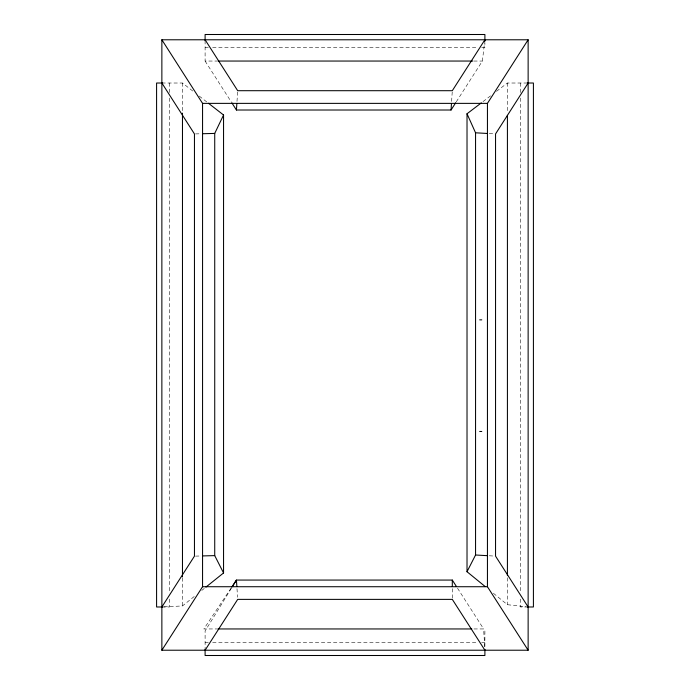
<?xml version="1.0" encoding="UTF-8"?>
<svg xmlns="http://www.w3.org/2000/svg" width="690" height="690" viewBox="0 0 690 690"><rect width="100%" height="100%" fill="white"/><g stroke="black" fill="none" stroke-linecap="round" stroke-linejoin="round"><path stroke-width="0.52" stroke-dasharray="3.45 2.59" d="M236.998 101.421L237.619 91.77M451.605 101.421L452.235 91.77M456.271 101.853L482.379 61.048L484.518 42.97M231.4 588.251L205.103 630.988L205.103 649.411M231.107 588.061L203.852 628.952L216.763 628.952M163.927 606.881L182.471 605.941L195.046 595.85M201.756 590.459L204.266 588.441M483.009 101.594L490.59 95.832M496.481 91.347L507.417 83.016L527.315 83.016M195.52 133.912L200.859 133.774M195.52 556.114L200.859 555.976M205.103 47.403L208.337 47.403M212.641 47.403L477.359 47.403M481.663 47.403L484.898 47.403L484.898 42.633M205.103 40.589L205.103 61.048L216.927 61.048M473.78 61.048L482.379 61.048M161.865 83.016L182.471 83.016L193.373 91.503M161.865 606.984L169.499 606.984L169.499 597.298M528.135 606.984L520.502 606.984L520.502 597.298M473.952 628.952L483.638 628.952L484.898 650.221M205.103 642.597L208.337 642.597M212.641 642.597L477.359 642.597M481.663 642.597L484.898 642.597M489.236 133.575L494.497 133.877M489.236 555.778L494.497 556.08M493.402 593.271L507.417 604.707L526.065 606.76M199.238 96.074L206.784 101.948M205.103 61.048L231.21 101.853M457.53 588.216L483.638 628.952M236.998 588.648L237.55 597.23M520.502 83.016L520.502 92.702M520.502 98.075L520.502 591.925M507.417 83.016L507.417 112.116M507.417 577.763L507.417 604.707M484.898 630.988L484.898 648.091M452.304 588.648L452.304 599.377M182.471 83.016L182.471 112.065M182.471 577.97L182.471 605.941M169.499 83.016L169.499 92.702M169.499 98.075L169.499 591.925"/><path stroke-width="1.03" d="M455.693 102.758L451.053 110.012L236.437 110.012L236.851 103.569M451.053 110.012L451.467 103.569M484.647 41.9L484.898 39.779L452.304 90.701L237.696 90.701L205.103 39.779M205.948 587.095L223.551 572.959L214.728 555.614L214.728 133.42L223.551 115.006L208.458 103.258M485.156 586.534L467.018 571.725L475.557 555.002L475.557 132.799L467.018 113.772L481.327 102.879M232.521 586.431L236.437 580.066L452.304 580.066L456.366 586.405M528.135 650.221L487.442 586.724L487.442 103.371L528.135 39.779L161.865 39.779L161.865 650.221L528.135 650.221L528.135 39.779M528.135 83.016L495.549 133.938L495.549 556.14L528.135 606.984M161.865 606.984L194.451 556.14L194.451 133.938L161.865 83.016M161.865 650.221L202.558 586.724L202.558 103.371L161.865 39.779M205.103 650.221L237.696 599.377L452.304 599.377L484.898 650.221M231.693 587.173L236.437 580.066L236.86 586.5M202.989 133.722L214.728 133.42M202.989 555.916L214.728 555.614M218.006 61.048L472.71 61.048M162.685 83.016L156.587 83.016L156.587 606.984L162.685 606.984M527.315 83.016L533.413 83.016L533.413 606.984L527.315 606.984M202.558 103.371L487.442 103.371M479.688 319.849L481.767 319.849M479.688 431.474L481.767 431.474M202.558 586.724L487.442 586.724M217.842 628.952L471.805 628.952M475.557 132.799L487.131 133.455M475.557 555.002L487.131 555.657M231.797 102.758L236.437 110.012M507.417 115.351L507.417 575.607M484.898 40.589L484.898 34.5L205.103 34.5L205.103 40.589M484.898 649.411L484.898 655.5L205.103 655.5L205.103 649.411M467.018 113.772L467.018 571.725M452.304 580.066L452.304 586.5M223.551 115.006L223.551 572.959M182.471 113.143L182.471 576.892"/></g></svg>
